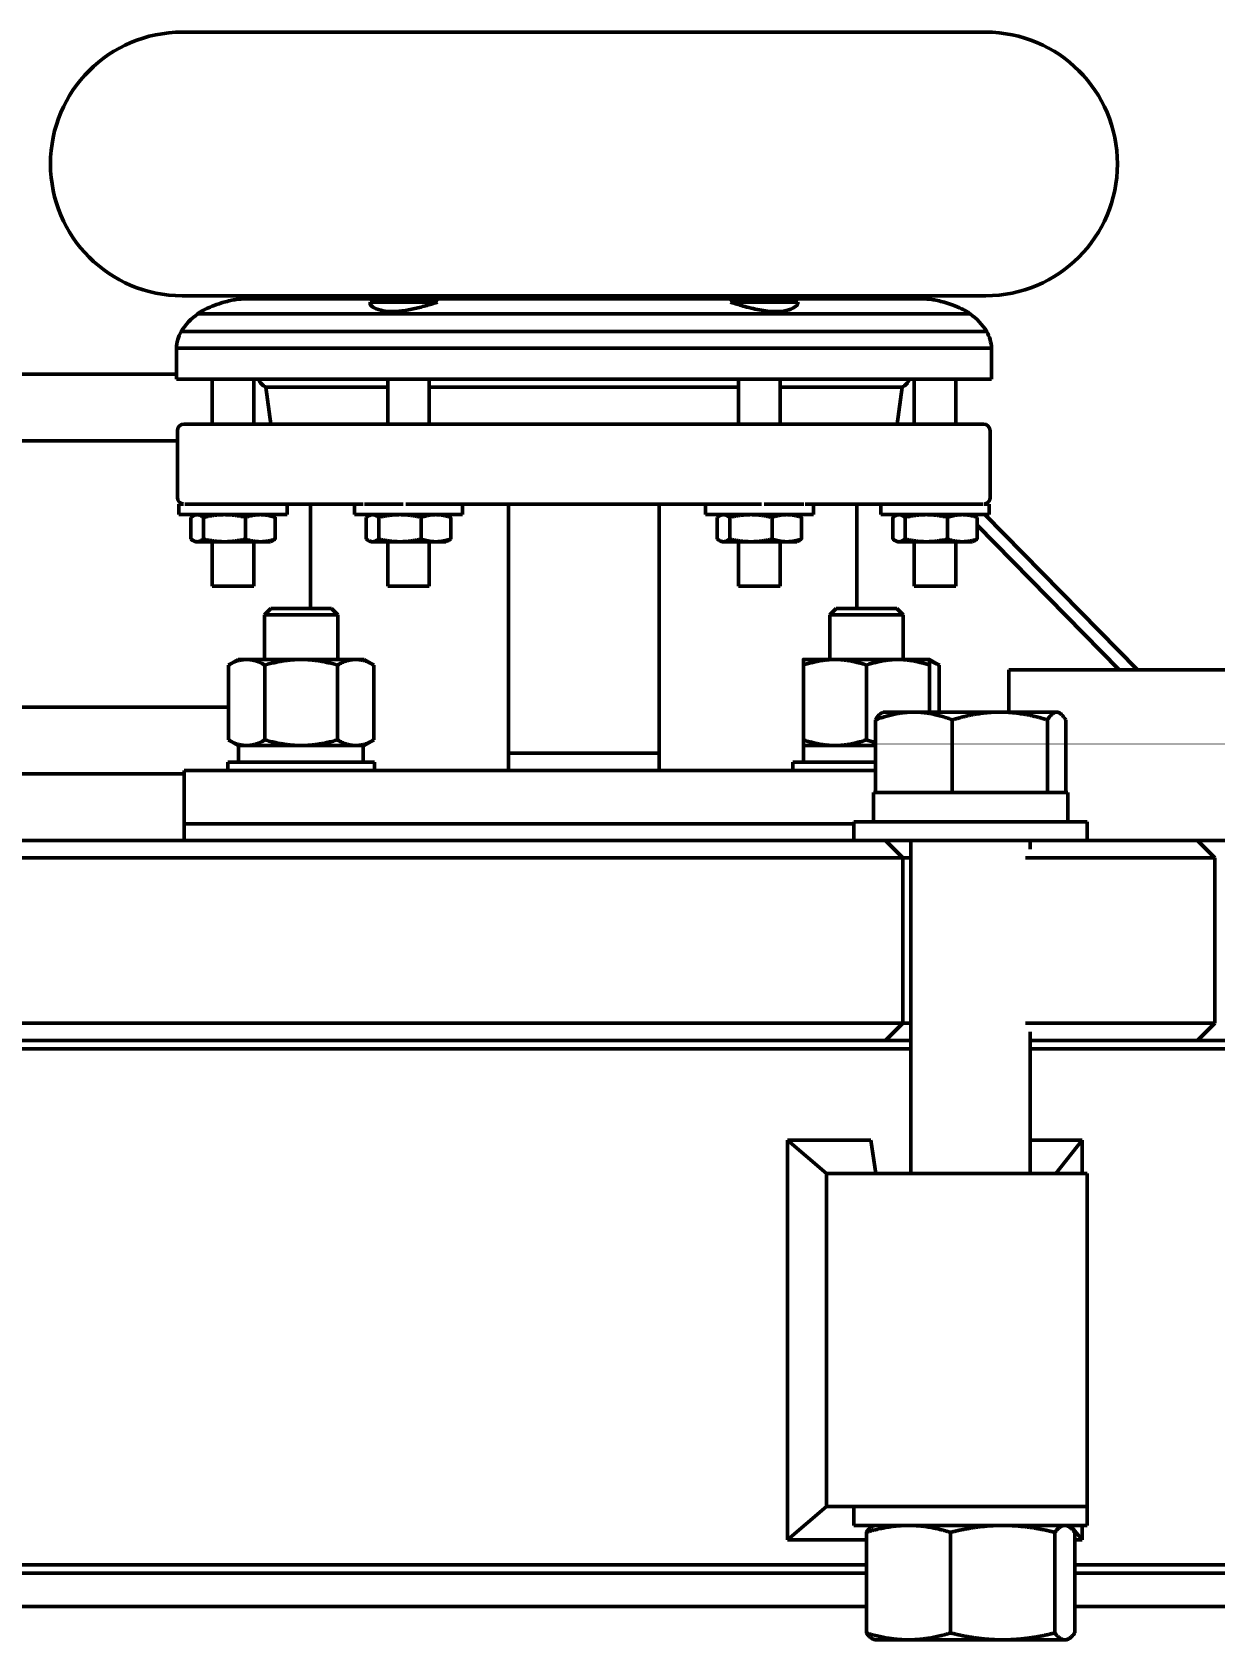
# Model space of a CAD drawing. Header units: inches. Extents: x 15 to 402, y 6 to 258.
# Drawn here: x 78.83 to 87.71, y 116.87 to 128.93 of the extents above; entities that cross this region are included whole.
import ezdxf

# ---------------------------------------------------------------- set-up
doc = ezdxf.new("R2010")
doc.units = ezdxf.units.IN
doc.header["$LTSCALE"] = 12
doc.header["$MEASUREMENT"] = 0
doc.layers.add('Dimension (ANSI)', color=7, linetype='Continuous', lineweight=25)
doc.layers.add('Visible (ANSI)', color=7, linetype='Continuous', lineweight=50)
doc.styles.add('MEMCOR Medium', font='arial.ttf')
doc.dimstyles.new('Default (ANSI)', dxfattribs={"dimscale": 12, "dimtxt": 0.15, "dimasz": 0.098425, "dimexe": 0.125, "dimexo": 0.0625, "dimgap": 0.031496, "dimtad": 0, "dimtih": 1, "dimtoh": 1, "dimdec": 4, "dimrnd": 1e-08, "dimzin": 3, "dimdsep": 46, "dimlunit": 5, "dimtxsty": 'MEMCOR Medium', "dimcen": 0.09, "dimdle": 0.393701, "dimclrd": 256, "dimclre": 256, "dimclrt": 256, "dimadec": 0, "dimazin": 1, "dimtfac": 0.8, "dimtofl": 0, "dimtmove": 0, "dimatfit": 3, "dimfxl": 1, "dimfrac": 1, "dimtolj": 1, "dimtzin": 4, "dimlwd": -1, "dimlwe": -1, "dimarcsym": 0})

# ---------------------------------------------------------------- blocks, each defined once
blk = doc.blocks.new('*D21')
at = {"layer": 'Defpoints', "color": 0, "transparency": 16777216}
for p in [(66.741, 121.495), (99.83, 121.495), (99.83, 113.092)]:
    blk.add_point(p, dxfattribs=at)
at = {"layer": 'Dimension (ANSI)', "transparency": 16777216}
for p, q in [((66.741, 120.745), (66.741, 111.592)), ((99.83, 120.745), (99.83, 111.592)), ((67.923, 113.092), (98.648, 113.092)), ((99.83, 113.092), (101.011, 113.092))]:
    blk.add_line(p, q, dxfattribs=at)
for points in [[(67.923, 113.288), (67.923, 112.895), (66.741, 113.092)], [(98.648, 113.288), (98.648, 112.895), (99.83, 113.092)]]:
    blk.add_solid(points, dxfattribs=at)
at = {"layer": 'Dimension (ANSI)', "transparency": 16777216, "char_height": 1.8, "attachment_point": 5, "style": 'MEMCOR Medium'}
for s, insert in [('\\A1; 33{\\H0.8x;\\S1#16;} in', (107.511, 114.944)), ('\\A1;[840.4 mm]', (107.511, 111.56))]:
    blk.add_mtext(s, dxfattribs=dict(at, insert=insert))

msp = doc.modelspace()

# ---------------------------------------------------------------- linework, layer by layer
at = {"layer": 'Visible (ANSI)'}
for p, q in [((85.98758, 128.93172), (79.95816, 128.93172)), ((85.98758, 126.9537), (79.95816, 126.9537)), ((85.49948, 126.93072), (80.44626, 126.93072)), ((81.36794, 126.90398), (81.8061, 126.90398)), ((81.8061, 126.90398), (81.87386, 126.90398)), ((84.07189, 126.90398), (84.13964, 126.90398)), ((84.13964, 126.90398), (84.57781, 126.90398)), ((85.87085, 126.81737), (80.07489, 126.81737)), ((85.99512, 126.68529), (79.95063, 126.68529)), ((86.03178, 126.55891), (79.91396, 126.55891)), ((79.91396, 126.32822), (79.91396, 126.55891)), ((86.03178, 126.32822), (86.03178, 126.55891)), ((79.91396, 126.36465), (77.50222, 126.36465)), ((86.03178, 126.32822), (79.91396, 126.32822)), ((80.18271, 126.32822), (80.18271, 125.98965)), ((80.49521, 126.32822), (80.49521, 125.98965)), ((81.49967, 126.26639), (80.58592, 126.26639)), ((80.62297, 125.98965), (80.58592, 126.26639)), ((81.49967, 126.32822), (81.49967, 125.98965)), ((81.81217, 126.32822), (81.81217, 125.98965)), ((84.13358, 126.26639), (81.81217, 126.26639)), ((84.13358, 126.32822), (84.13358, 125.98965)), ((84.44608, 126.32822), (84.44608, 125.98965)), ((85.35982, 126.26639), (84.44608, 126.26639)), ((85.32277, 125.98965), (85.35982, 126.26639)), ((85.45053, 126.32822), (85.45053, 125.98965)), ((85.76303, 126.32822), (85.76303, 125.98965)), ((79.97146, 125.98965), (85.97146, 125.98965)), ((77.82212, 125.86465), (79.92146, 125.86465)), ((79.92146, 125.93965), (79.92146, 125.43965)), ((86.02146, 125.93965), (86.02146, 125.43965)), ((79.93296, 125.39022), (79.96855, 125.39022)), ((79.93296, 125.31022), (79.93296, 125.39022)), ((81.31468, 125.38965), (79.97712, 125.38965)), ((80.74496, 125.31022), (80.74496, 125.38965)), ((80.92146, 125.38965), (80.92146, 124.60618)), ((81.24992, 125.31022), (81.24992, 125.38965)), ((81.32573, 125.39022), (81.61679, 125.39022)), ((84.30625, 125.38965), (81.6364, 125.38965)), ((82.06192, 125.31022), (82.06192, 125.38965)), ((82.40646, 125.38965), (82.40646, 123.51965)), ((83.53646, 125.38965), (83.53646, 123.51965)), ((83.88383, 125.31022), (83.88383, 125.38965)), ((84.3255, 125.39022), (84.62245, 125.39022)), ((85.96542, 125.38965), (84.63314, 125.38965)), ((84.69583, 125.31022), (84.69583, 125.38965)), ((85.02146, 125.38965), (85.02146, 124.60618)), ((85.20078, 125.31022), (85.20078, 125.38965)), ((85.97398, 125.39022), (86.01278, 125.39022)), ((86.01278, 125.31022), (86.01278, 125.39022)), ((79.93296, 125.31022), (80.74496, 125.31022)), ((80.02243, 125.12752), (80.02243, 125.28991)), ((80.05746, 125.31022), (80.04482, 125.30432)), ((80.11669, 125.12752), (80.11669, 125.28991)), ((80.43323, 125.12752), (80.43323, 125.28991)), ((80.62046, 125.31022), (80.6331, 125.30432)), ((80.6555, 125.12752), (80.6555, 125.28991)), ((81.24992, 125.31022), (82.06192, 125.31022)), ((81.33938, 125.12752), (81.33938, 125.28991)), ((81.37442, 125.31022), (81.36178, 125.30432)), ((81.43365, 125.12752), (81.43365, 125.28991)), ((81.75018, 125.12752), (81.75018, 125.28991)), ((81.93742, 125.31022), (81.95006, 125.30432)), ((81.97245, 125.12752), (81.97245, 125.28991)), ((83.88383, 125.31022), (84.69583, 125.31022)), ((83.97329, 125.12752), (83.97329, 125.28991)), ((84.00833, 125.31022), (83.99569, 125.30432)), ((84.06756, 125.12752), (84.06756, 125.28991)), ((84.38409, 125.12752), (84.38409, 125.28991)), ((84.57133, 125.31022), (84.58397, 125.30432)), ((84.60636, 125.12752), (84.60636, 125.28991)), ((85.20078, 125.31022), (86.01278, 125.31022)), ((85.29025, 125.12752), (85.29025, 125.28991)), ((85.32528, 125.31022), (85.31264, 125.30432)), ((85.38451, 125.12752), (85.38451, 125.28991)), ((85.70105, 125.12752), (85.70105, 125.28991)), ((85.88828, 125.31022), (85.90092, 125.30432)), ((85.92332, 125.12752), (85.92332, 125.28991)), ((87.12645, 124.1459), (85.98138, 125.31022)), ((85.92332, 125.23117), (86.99065, 124.1459)), ((80.05746, 125.10722), (80.04482, 125.11311)), ((80.05746, 125.10722), (80.06956, 125.10722)), ((80.06956, 125.10722), (80.27496, 125.10722)), ((80.18271, 125.10722), (80.18271, 124.77322)), ((80.27496, 125.10722), (80.54436, 125.10722)), ((80.49521, 125.10722), (80.49521, 124.77322)), ((80.54436, 125.10722), (80.62046, 125.10722)), ((80.62046, 125.10722), (80.6331, 125.11311)), ((81.37442, 125.10722), (81.36178, 125.11311)), ((81.37442, 125.10722), (81.38652, 125.10722)), ((81.38652, 125.10722), (81.59192, 125.10722)), ((81.49967, 125.10722), (81.49967, 124.77322)), ((81.59192, 125.10722), (81.86132, 125.10722)), ((81.81217, 125.10722), (81.81217, 124.77322)), ((81.86132, 125.10722), (81.93742, 125.10722)), ((81.93742, 125.10722), (81.95006, 125.11311)), ((84.00833, 125.10722), (83.99569, 125.11311)), ((84.00833, 125.10722), (84.02042, 125.10722)), ((84.02042, 125.10722), (84.22582, 125.10722)), ((84.13358, 125.10722), (84.13358, 124.77322)), ((84.22582, 125.10722), (84.49523, 125.10722)), ((84.44608, 125.10722), (84.44608, 124.77322)), ((84.49523, 125.10722), (84.57133, 125.10722)), ((84.57133, 125.10722), (84.58397, 125.11311)), ((85.32528, 125.10722), (85.31264, 125.11311)), ((85.32528, 125.10722), (85.33738, 125.10722)), ((85.33738, 125.10722), (85.54278, 125.10722)), ((85.45053, 125.10722), (85.45053, 124.77322)), ((85.54278, 125.10722), (85.81218, 125.10722)), ((85.76303, 125.10722), (85.76303, 124.77322)), ((85.81218, 125.10722), (85.88828, 125.10722)), ((85.88828, 125.10722), (85.90092, 125.11311)), ((80.18271, 124.77322), (80.49521, 124.77322)), ((81.49967, 124.77322), (81.81217, 124.77322)), ((84.13358, 124.77322), (84.44608, 124.77322)), ((85.45053, 124.77322), (85.76303, 124.77322)), ((80.62322, 124.60618), (80.57487, 124.55788)), ((81.12605, 124.55788), (80.57487, 124.55788)), ((80.57487, 124.22331), (80.57487, 124.55788)), ((80.62322, 124.60618), (81.07771, 124.60618)), ((81.07771, 124.60618), (81.12605, 124.55788)), ((81.12605, 124.22331), (81.12605, 124.55788)), ((84.86522, 124.60618), (84.81687, 124.55788)), ((85.36805, 124.55788), (84.81687, 124.55788)), ((84.81687, 124.22331), (84.81687, 124.55788)), ((84.86522, 124.60618), (85.31971, 124.60618)), ((85.31971, 124.60618), (85.36805, 124.55788)), ((85.36805, 124.22331), (85.36805, 124.55788)), ((80.37802, 124.22331), (80.30494, 124.18111)), ((80.30494, 124.18111), (80.30494, 123.61984)), ((80.44132, 124.22331), (80.37802, 124.22331)), ((80.85046, 124.22331), (80.44132, 124.22331)), ((80.5777, 124.18111), (80.5777, 123.61984)), ((81.25961, 124.22331), (80.85046, 124.22331)), ((81.12323, 124.18111), (81.12323, 123.61984)), ((81.3229, 124.22331), (81.25961, 124.22331)), ((81.3229, 124.22331), (81.39599, 124.18111)), ((81.39599, 124.18111), (81.39599, 123.61984)), ((84.85624, 124.22331), (84.62002, 124.22331)), ((84.62002, 124.18111), (84.62002, 123.61984)), ((85.32868, 124.22331), (84.85624, 124.22331)), ((85.09246, 124.18111), (85.09246, 123.61984)), ((85.5649, 124.22331), (85.32868, 124.22331)), ((85.5649, 124.22331), (85.63799, 124.18111)), ((85.5649, 124.18111), (85.5649, 123.82828)), ((85.63799, 124.18111), (85.63799, 123.82828)), ((86.16146, 124.1459), (97.16146, 124.1459)), ((86.16146, 124.1459), (86.16146, 123.82828)), ((80.30494, 123.86465), (77.33472, 123.86465)), ((85.21836, 123.82828), (85.20734, 123.82191)), ((85.44892, 123.82828), (85.21836, 123.82828)), ((86.09408, 123.82828), (85.44892, 123.82828)), ((86.51952, 123.82828), (86.09408, 123.82828)), ((86.53036, 123.82828), (86.51952, 123.82828)), ((86.53036, 123.82828), (86.54139, 123.82191)), ((85.16063, 123.22428), (85.16063, 123.76969)), ((85.73721, 123.22428), (85.73721, 123.76969)), ((86.45095, 123.22428), (86.45095, 123.76969)), ((86.5881, 123.22428), (86.5881, 123.76969)), ((80.37802, 123.57764), (80.30494, 123.61984)), ((80.37802, 123.57764), (80.44132, 123.57764)), ((80.37911, 123.45264), (80.37911, 123.57764)), ((80.44132, 123.57764), (80.85046, 123.57764)), ((80.85046, 123.57764), (81.25961, 123.57764)), ((81.25961, 123.57764), (81.3229, 123.57764)), ((81.31691, 123.45264), (81.31691, 123.57764)), ((81.3229, 123.57764), (81.39599, 123.61984)), ((84.62002, 123.57764), (84.85624, 123.57764)), ((84.62111, 123.45264), (84.62111, 123.57764)), ((84.85624, 123.57764), (85.16063, 123.57764)), ((80.29928, 123.45264), (81.40164, 123.45264)), ((80.29928, 123.38965), (80.29928, 123.45264)), ((81.40164, 123.38965), (81.40164, 123.45264)), ((82.40646, 123.38965), (82.40646, 123.51965)), ((82.40646, 123.51965), (83.53646, 123.51965)), ((83.53646, 123.38965), (83.53646, 123.51965)), ((84.54128, 123.45264), (85.16063, 123.45264)), ((84.54128, 123.38965), (84.54128, 123.45264)), ((78.05518, 123.36465), (79.97146, 123.36465)), ((79.97146, 123.38965), (79.97146, 122.98965)), ((79.97146, 123.38965), (80.97146, 123.38965)), ((80.97146, 123.38965), (84.97146, 123.38965)), ((82.40646, 123.38965), (83.53646, 123.38965)), ((84.97146, 123.38965), (85.16063, 123.38965)), ((85.14486, 123.22427), (86.60386, 123.22427)), ((85.14486, 123.00527), (85.14486, 123.22427)), ((85.44892, 123.22428), (85.16063, 123.22428)), ((85.21836, 123.22428), (85.21836, 123.22427)), ((85.73721, 123.22428), (85.44892, 123.22428)), ((86.09408, 123.22428), (85.73721, 123.22428)), ((86.45095, 123.22428), (86.09408, 123.22428)), ((86.51952, 123.22428), (86.45095, 123.22428)), ((86.5881, 123.22428), (86.51952, 123.22428)), ((86.53036, 123.22428), (86.53036, 123.22427)), ((86.60386, 123.00527), (86.60386, 123.22427)), ((80.97146, 122.98965), (79.97146, 122.98965)), ((79.97146, 122.98965), (80.97146, 122.98965)), ((79.97146, 122.98965), (79.97146, 122.86465)), ((80.97146, 122.98965), (84.97146, 122.98965)), ((84.97146, 122.98965), (80.97146, 122.98965)), ((84.99936, 122.98965), (84.97146, 122.98965)), ((84.97146, 122.98965), (84.99936, 122.98965)), ((86.74936, 123.00527), (84.99936, 123.00527)), ((84.99936, 123.00527), (84.99936, 122.86465)), ((86.74936, 123.00527), (86.74936, 122.86465)), ((77.94858, 122.86465), (83.0775, 122.86465)), ((83.70257, 122.86465), (83.0775, 122.86465)), ((83.88106, 122.86465), (83.70257, 122.86465)), ((83.88106, 122.86465), (84.83465, 122.86465)), ((84.83465, 122.86465), (85.13231, 122.86465)), ((85.13231, 122.86465), (85.23682, 122.86465)), ((85.23682, 122.86465), (85.36682, 122.73465)), ((85.23682, 122.86465), (86.52843, 122.86465)), ((85.42686, 122.86465), (85.42686, 120.36465)), ((86.32186, 122.86465), (86.32186, 122.8001)), ((86.52843, 122.86465), (86.62018, 122.86465)), ((86.62018, 122.86465), (86.91221, 122.86465)), ((86.91221, 122.86465), (87.57746, 122.86465)), ((87.79507, 122.86465), (87.57746, 122.86465)), ((87.57746, 122.86465), (87.70746, 122.73465)), ((83.07846, 122.73465), (77.90322, 122.73465)), ((83.07846, 122.73465), (83.57454, 122.73465)), ((83.57454, 122.73465), (83.75304, 122.73465)), ((84.84911, 122.73465), (83.75304, 122.73465)), ((85.14908, 122.73465), (84.84911, 122.73465)), ((85.36682, 122.73465), (85.14908, 122.73465)), ((85.36682, 122.73465), (85.42686, 122.73465)), ((85.36682, 122.73465), (85.36682, 121.49465)), ((86.28625, 122.73465), (86.34783, 122.73465)), ((86.64851, 122.73465), (86.34783, 122.73465)), ((86.9428, 122.73465), (86.64851, 122.73465)), ((87.70746, 122.73465), (86.9428, 122.73465)), ((87.70746, 122.73465), (87.70746, 121.49465)), ((77.90322, 121.49465), (83.07846, 121.49465)), ((83.57454, 121.49465), (83.07846, 121.49465)), ((83.75304, 121.49465), (83.57454, 121.49465)), ((83.75304, 121.49465), (84.84911, 121.49465)), ((84.84911, 121.49465), (85.14908, 121.49465)), ((85.14908, 121.49465), (85.36682, 121.49465)), ((85.23682, 121.36465), (85.36682, 121.49465)), ((85.42686, 121.49465), (85.36682, 121.49465)), ((86.34783, 121.49465), (86.28625, 121.49465)), ((86.32186, 121.4292), (86.32186, 120.36465)), ((86.34783, 121.49465), (86.64851, 121.49465)), ((86.64851, 121.49465), (86.9428, 121.49465)), ((86.9428, 121.49465), (87.70746, 121.49465)), ((87.57746, 121.36465), (87.70746, 121.49465)), ((85.42686, 121.30215), (75.52216, 121.30215)), ((77.70079, 121.36465), (83.32367, 121.36465)), ((83.32367, 121.36465), (83.70257, 121.36465)), ((83.70257, 121.36465), (83.88106, 121.36465)), ((84.83465, 121.36465), (83.88106, 121.36465)), ((85.13231, 121.36465), (84.83465, 121.36465)), ((85.23682, 121.36465), (85.13231, 121.36465)), ((85.23682, 121.36465), (85.42686, 121.36465)), ((86.32186, 121.36465), (86.47585, 121.36465)), ((94.86827, 121.30215), (86.32186, 121.30215)), ((86.62018, 121.36465), (86.47585, 121.36465)), ((86.91221, 121.36465), (86.62018, 121.36465)), ((87.57746, 121.36465), (86.91221, 121.36465)), ((87.57746, 121.36465), (87.5802, 121.36465)), ((87.5802, 121.36465), (92.52488, 121.36465)), ((84.50035, 120.61426), (84.50035, 117.61503)), ((84.50035, 120.61426), (85.1269, 120.61426)), ((84.50035, 120.61426), (84.79221, 120.36465)), ((85.1269, 120.61426), (85.164, 120.36465)), ((86.32186, 120.61426), (86.71204, 120.61426)), ((86.71204, 120.61426), (86.51305, 120.36465)), ((86.71204, 120.36465), (86.71204, 120.61426)), ((85.01266, 120.36465), (84.79221, 120.36465)), ((84.79221, 120.36465), (84.79221, 117.86465)), ((85.01266, 120.36465), (86.74936, 120.36465)), ((86.74936, 117.86465), (86.74936, 120.36465)), ((84.50035, 117.61503), (84.79221, 117.86465)), ((84.79221, 117.86465), (85.01266, 117.86465)), ((84.99936, 117.72402), (84.99936, 117.86465)), ((86.74936, 117.86465), (85.01266, 117.86465)), ((86.74936, 117.86465), (85.01266, 117.86465)), ((86.74936, 117.72402), (86.74936, 117.86465)), ((84.99936, 117.72402), (86.74936, 117.72402)), ((85.09209, 116.91689), (85.09209, 117.67216)), ((85.14218, 117.71787), (85.1431, 117.72402)), ((85.15536, 117.72402), (85.14328, 117.71839)), ((85.72404, 116.91689), (85.72404, 117.67216)), ((86.50632, 116.91689), (86.50632, 117.67216)), ((86.59336, 117.72402), (86.60545, 117.71839)), ((86.71204, 117.61503), (86.62515, 117.72402)), ((86.65664, 116.91689), (86.65664, 117.67216)), ((86.71204, 117.61503), (86.71204, 117.72402)), ((85.09209, 117.61503), (84.50035, 117.61503)), ((86.71204, 117.61503), (86.65664, 117.61503)), ((75.85266, 117.42715), (85.09209, 117.42715)), ((86.65664, 117.42715), (94.48556, 117.42715)), ((85.09209, 117.36465), (75.85266, 117.36465)), ((94.48556, 117.36465), (86.65664, 117.36465)), ((85.09209, 117.11465), (75.85266, 117.11465)), ((94.48556, 117.11465), (86.65664, 117.11465)), ((85.15536, 116.86502), (85.14328, 116.87066)), ((85.15536, 116.86502), (85.40806, 116.86502)), ((85.40806, 116.86502), (86.11518, 116.86502)), ((86.11518, 116.86502), (86.58148, 116.86502)), ((86.58148, 116.86502), (86.59336, 116.86502)), ((86.59336, 116.86502), (86.60545, 116.87066))]:
    msp.add_line(p, q, dxfattribs=at)
for centre, radius, start, end in [((79.95816, 127.94271), 0.98901, 90, 270), ((85.98758, 127.94271), 0.98901, 270, 90), ((80.48939, 126.45058), 0.50311, 72.616132, 90), ((85.45636, 126.45058), 0.50311, 90, 107.383868), ((80.39779, 126.37916), 0.54432, 123.269325, 126.385096), ((85.54796, 126.37916), 0.54432, 53.614904, 56.730675), ((80.32885, 126.45394), 0.44337, 124.945341, 148.546803), ((85.61689, 126.45394), 0.44337, 31.453197, 55.054659), ((80.20248, 126.54372), 0.28891, 150.65828, 176.984674), ((85.74327, 126.54372), 0.28891, 3.015326, 29.34172), ((80.65263, 126.38662), 0.1375, 205.135481, 240.976088), ((85.29311, 126.38662), 0.1375, 299.023912, 334.864519), ((79.97146, 125.93965), 0.05, 90, 180), ((85.97146, 125.93965), 0.05, 0, 90), ((79.97146, 125.43965), 0.05, 180, 261.359792), ((85.97146, 125.43965), 0.05, 278.640208, 0)]:
    msp.add_arc(centre, radius, start, end, dxfattribs=at)
for centre, start_param, end_param in [((81.70957, 126.22034), 6.00793526, 6.28318531), ((84.23618, 126.22034), 0, 0.27525005)]:
    msp.add_ellipse(centre, major_axis=(0, 0.71038), ratio=0.5, start_param=start_param, end_param=end_param, dxfattribs=at)
for points, knots in [([(80.2537, 126.89977), (80.22651, 126.892), (80.20234, 126.88321), (80.16146, 126.8664), (80.14456, 126.85833), (80.11793, 126.84483), (80.10847, 126.83953), (80.1006, 126.83509), (80.09918, 126.83427), (80.09919, 126.83427)], [-1.751534401, -1.751534401, -1.751534401, -1.751534401, -1.507264199, -1.507264199, -1.265612948, -1.265612948, -1.016038721, -1.016038721, -0.876128166, -0.876128166, -0.876128166, -0.876128166]), ([(80.44626, 126.93072), (80.44626, 126.93072), (80.44626, 126.93072), (80.44619, 126.93072), (80.44606, 126.93072), (80.44506, 126.93072), (80.44312, 126.93072), (80.43622, 126.93064), (80.43058, 126.93055), (80.40842, 126.92971), (80.38696, 126.92826), (80.33643, 126.9212), (80.30443, 126.91489), (80.26892, 126.90398)], [-0.007942405, -0.007942405, -0.007942405, -0.007942405, 0, 0, 0.02655874, 0.02655874, 0.126925063, 0.126925063, 0.258024342, 0.258024342, 0.543806716, 0.543806716, 0.86575056, 0.86575056, 0.86575056, 0.86575056]), ([(81.85941, 126.89977), (81.83264, 126.892), (81.80316, 126.88321), (81.74263, 126.8664), (81.71145, 126.85833), (81.64833, 126.84483), (81.61644, 126.83953), (81.56095, 126.83438), (81.53724, 126.8337), (81.49064, 126.83591), (81.46848, 126.83915), (81.42223, 126.85069), (81.40096, 126.86041), (81.37379, 126.88053), (81.36667, 126.89082), (81.36716, 126.89977)], [-1.7515344, -1.7515344, -1.7515344, -1.7515344, -1.5072642, -1.5072642, -1.26561295, -1.26561295, -1.01603872, -1.01603872, -0.81365919, -0.81365919, -0.59067163, -0.59067163, -0.28203199, -0.28203199, -0.00029653, -0.00029653, -0.00029653, -0.00029653]), ([(81.36794, 126.90398), (81.41275, 126.91489), (81.45641, 126.9212), (81.53507, 126.92826), (81.57331, 126.92971), (81.62767, 126.93055), (81.64456, 126.93064), (81.67362, 126.93072), (81.68583, 126.93072), (81.70073, 126.93072), (81.70381, 126.93072), (81.70776, 126.93072), (81.70867, 126.93072), (81.70957, 126.93072)], [0, 0, 0, 0, 0.36984723, 0.36984723, 0.69815237, 0.69815237, 0.84875847, 0.84875847, 0.96405872, 0.96405872, 0.99456925, 0.99456925, 1.00369343, 1.00369343, 1.00369343, 1.00369343]), ([(81.70957, 126.93072), (81.71047, 126.93072), (81.71137, 126.93072), (81.71526, 126.93072), (81.71821, 126.93072), (81.7321, 126.93072), (81.74237, 126.93072), (81.76453, 126.93064), (81.77578, 126.93055), (81.80799, 126.92971), (81.82475, 126.92826), (81.8529, 126.9212), (81.86456, 126.91489), (81.87386, 126.90398)], [-0.007942405, -0.007942405, -0.007942405, -0.007942405, 0, 0, 0.026558741, 0.026558741, 0.126925064, 0.126925064, 0.258024344, 0.258024344, 0.543806721, 0.543806721, 0.865750562, 0.865750562, 0.865750562, 0.865750562]), ([(84.07189, 126.90398), (84.08119, 126.91489), (84.09285, 126.9212), (84.12099, 126.92826), (84.13776, 126.92971), (84.16996, 126.93055), (84.18121, 126.93064), (84.20338, 126.93072), (84.21364, 126.93072), (84.22754, 126.93072), (84.23049, 126.93072), (84.23438, 126.93072), (84.23527, 126.93072), (84.23618, 126.93072)], [0, 0, 0, 0, 0.36984723, 0.36984723, 0.69815237, 0.69815237, 0.84875847, 0.84875847, 0.96405872, 0.96405872, 0.99456925, 0.99456925, 1.00369343, 1.00369343, 1.00369343, 1.00369343]), ([(84.57859, 126.89977), (84.57902, 126.89177), (84.57337, 126.88269), (84.55113, 126.8642), (84.53316, 126.85486), (84.48552, 126.84012), (84.45523, 126.83524), (84.38504, 126.83354), (84.34598, 126.83706), (84.26382, 126.85104), (84.2213, 126.8615), (84.1474, 126.88177), (84.11528, 126.89137), (84.08633, 126.89977)], [-1.75251203, -1.75251203, -1.75251203, -1.75251203, -1.50091949, -1.50091949, -1.21676475, -1.21676475, -0.90923135, -0.90923135, -0.59084001, -0.59084001, -0.26462762, -0.26462762, 0, 0, 0, 0]), ([(84.23618, 126.93072), (84.23708, 126.93072), (84.23798, 126.93072), (84.24194, 126.93072), (84.24502, 126.93072), (84.25992, 126.93072), (84.27213, 126.93072), (84.30119, 126.93064), (84.31807, 126.93055), (84.37244, 126.92971), (84.41067, 126.92826), (84.48934, 126.9212), (84.533, 126.91489), (84.57781, 126.90398)], [-0.007942405, -0.007942405, -0.007942405, -0.007942405, 0, 0, 0.026558741, 0.026558741, 0.126925064, 0.126925064, 0.258024344, 0.258024344, 0.543806722, 0.543806722, 0.865750564, 0.865750564, 0.865750564, 0.865750564]), ([(85.67682, 126.90398), (85.64131, 126.91489), (85.60932, 126.9212), (85.55879, 126.92826), (85.53732, 126.92971), (85.51516, 126.93055), (85.50952, 126.93064), (85.50263, 126.93072), (85.50069, 126.93072), (85.49968, 126.93072), (85.49955, 126.93072), (85.49949, 126.93072), (85.49948, 126.93072), (85.49948, 126.93072)], [0, 0, 0, 0, 0.36984723, 0.36984723, 0.69815237, 0.69815237, 0.84875846, 0.84875846, 0.96405872, 0.96405872, 0.99456924, 0.99456924, 1.00369343, 1.00369343, 1.00369343, 1.00369343]), ([(85.84656, 126.83427), (85.84656, 126.83427), (85.84628, 126.83443), (85.84368, 126.83591), (85.83807, 126.83915), (85.81656, 126.85069), (85.79766, 126.86041), (85.75065, 126.88053), (85.72335, 126.89082), (85.69204, 126.89977)], [-0.876128166, -0.876128166, -0.876128166, -0.876128166, -0.813659189, -0.813659189, -0.590671631, -0.590671631, -0.282031987, -0.282031987, -0.000296534, -0.000296534, -0.000296534, -0.000296534])]:
    msp.add_open_spline(points, degree=3, knots=knots, dxfattribs=at)
for points in [[(80.26892, 126.90398), (80.26376, 126.9026), (80.25868, 126.9012), (80.2537, 126.89977)], [(81.36716, 126.89977), (81.36724, 126.9012), (81.36749, 126.9026), (81.36794, 126.90398)], [(81.87386, 126.90398), (81.86914, 126.9026), (81.86432, 126.9012), (81.85941, 126.89977)], [(84.08633, 126.89977), (84.08142, 126.9012), (84.07661, 126.9026), (84.07189, 126.90398)], [(84.57781, 126.90398), (84.57825, 126.9026), (84.57851, 126.9012), (84.57859, 126.89977)], [(85.69204, 126.89977), (85.68706, 126.9012), (85.68198, 126.9026), (85.67682, 126.90398)]]:
    msp.add_open_spline(points, degree=3, dxfattribs=at)
for points, weights in [([(80.06956, 125.31022), (80.04769, 125.31022), (80.02243, 125.28991)], [1, 1.0379548493, 1]), ([(80.11669, 125.28991), (80.09144, 125.31022), (80.06956, 125.31022)], [1, 1.0379548493, 1]), ([(80.27496, 125.31022), (80.20151, 125.31022), (80.11669, 125.28991)], [1, 1.0379548493, 1]), ([(80.43323, 125.28991), (80.34841, 125.31022), (80.27496, 125.31022)], [1, 1.0379548493, 1]), ([(80.54436, 125.31022), (80.49279, 125.31022), (80.43323, 125.28991)], [1, 1.0379548493, 1]), ([(80.6555, 125.28991), (80.59594, 125.31022), (80.54436, 125.31022)], [1, 1.0379548493, 1]), ([(80.6331, 125.30432), (80.64374, 125.29936), (80.6555, 125.28991)], [1.01883167313, 1.01731429853, 1]), ([(81.38652, 125.31022), (81.36464, 125.31022), (81.33938, 125.28991)], [1, 1.0379548493, 1]), ([(81.43365, 125.28991), (81.40839, 125.31022), (81.38652, 125.31022)], [1, 1.0379548493, 1]), ([(81.59192, 125.31022), (81.51846, 125.31022), (81.43365, 125.28991)], [1, 1.0379548493, 1]), ([(81.75018, 125.28991), (81.66537, 125.31022), (81.59192, 125.31022)], [1, 1.0379548493, 1]), ([(81.86132, 125.31022), (81.80974, 125.31022), (81.75018, 125.28991)], [1, 1.0379548493, 1]), ([(81.97245, 125.28991), (81.9129, 125.31022), (81.86132, 125.31022)], [1, 1.0379548493, 1]), ([(81.95006, 125.30432), (81.9607, 125.29936), (81.97245, 125.28991)], [1.01883167313, 1.01731429853, 1]), ([(84.02042, 125.31022), (83.99855, 125.31022), (83.97329, 125.28991)], [1, 1.0379548493, 1]), ([(84.06756, 125.28991), (84.0423, 125.31022), (84.02042, 125.31022)], [1, 1.0379548493, 1]), ([(84.22582, 125.31022), (84.15237, 125.31022), (84.06756, 125.28991)], [1, 1.0379548493, 1]), ([(84.38409, 125.28991), (84.29928, 125.31022), (84.22582, 125.31022)], [1, 1.0379548493, 1]), ([(84.49523, 125.31022), (84.44365, 125.31022), (84.38409, 125.28991)], [1, 1.0379548493, 1]), ([(84.60636, 125.28991), (84.54681, 125.31022), (84.49523, 125.31022)], [1, 1.0379548493, 1]), ([(84.58397, 125.30432), (84.59461, 125.29936), (84.60636, 125.28991)], [1.01883167313, 1.01731429853, 1]), ([(85.33738, 125.31022), (85.3155, 125.31022), (85.29025, 125.28991)], [1, 1.0379548493, 1]), ([(85.38451, 125.28991), (85.35925, 125.31022), (85.33738, 125.31022)], [1, 1.0379548493, 1]), ([(85.54278, 125.31022), (85.46933, 125.31022), (85.38451, 125.28991)], [1, 1.0379548493, 1]), ([(85.70105, 125.28991), (85.61623, 125.31022), (85.54278, 125.31022)], [1, 1.0379548493, 1]), ([(85.81218, 125.31022), (85.7606, 125.31022), (85.70105, 125.28991)], [1, 1.0379548493, 1]), ([(85.92332, 125.28991), (85.86376, 125.31022), (85.81218, 125.31022)], [1, 1.0379548493, 1]), ([(85.90092, 125.30432), (85.91156, 125.29936), (85.92332, 125.28991)], [1.01883167313, 1.01731429853, 1]), ([(80.02243, 125.12752), (80.04769, 125.10722), (80.06956, 125.10722)], [1, 1.0379548493, 1]), ([(80.06956, 125.10722), (80.09144, 125.10722), (80.11669, 125.12752)], [1, 1.0379548493, 1]), ([(80.11669, 125.12752), (80.20151, 125.10722), (80.27496, 125.10722)], [1, 1.0379548493, 1]), ([(80.27496, 125.10722), (80.34841, 125.10722), (80.43323, 125.12752)], [1, 1.0379548493, 1]), ([(80.43323, 125.12752), (80.49279, 125.10722), (80.54436, 125.10722)], [1, 1.0379548493, 1]), ([(80.54436, 125.10722), (80.59594, 125.10722), (80.6555, 125.12752)], [1, 1.0379548493, 1]), ([(80.6555, 125.12752), (80.64374, 125.11807), (80.6331, 125.11311)], [1, 1.01731429853, 1.01883167313]), ([(81.33938, 125.12752), (81.36464, 125.10722), (81.38652, 125.10722)], [1, 1.0379548493, 1]), ([(81.38652, 125.10722), (81.40839, 125.10722), (81.43365, 125.12752)], [1, 1.0379548493, 1]), ([(81.43365, 125.12752), (81.51846, 125.10722), (81.59192, 125.10722)], [1, 1.0379548493, 1]), ([(81.59192, 125.10722), (81.66537, 125.10722), (81.75018, 125.12752)], [1, 1.0379548493, 1]), ([(81.75018, 125.12752), (81.80974, 125.10722), (81.86132, 125.10722)], [1, 1.0379548493, 1]), ([(81.86132, 125.10722), (81.9129, 125.10722), (81.97245, 125.12752)], [1, 1.0379548493, 1]), ([(81.97245, 125.12752), (81.9607, 125.11807), (81.95006, 125.11311)], [1, 1.01731429853, 1.01883167313]), ([(83.97329, 125.12752), (83.99855, 125.10722), (84.02042, 125.10722)], [1, 1.0379548493, 1]), ([(84.02042, 125.10722), (84.0423, 125.10722), (84.06756, 125.12752)], [1, 1.0379548493, 1]), ([(84.06756, 125.12752), (84.15237, 125.10722), (84.22582, 125.10722)], [1, 1.0379548493, 1]), ([(84.22582, 125.10722), (84.29928, 125.10722), (84.38409, 125.12752)], [1, 1.0379548493, 1]), ([(84.38409, 125.12752), (84.44365, 125.10722), (84.49523, 125.10722)], [1, 1.0379548493, 1]), ([(84.49523, 125.10722), (84.54681, 125.10722), (84.60636, 125.12752)], [1, 1.0379548493, 1]), ([(84.60636, 125.12752), (84.59461, 125.11807), (84.58397, 125.11311)], [1, 1.01731429853, 1.01883167313]), ([(85.29025, 125.12752), (85.3155, 125.10722), (85.33738, 125.10722)], [1, 1.0379548493, 1]), ([(85.33738, 125.10722), (85.35925, 125.10722), (85.38451, 125.12752)], [1, 1.0379548493, 1]), ([(85.38451, 125.12752), (85.46933, 125.10722), (85.54278, 125.10722)], [1, 1.0379548493, 1]), ([(85.54278, 125.10722), (85.61623, 125.10722), (85.70105, 125.12752)], [1, 1.0379548493, 1]), ([(85.70105, 125.12752), (85.7606, 125.10722), (85.81218, 125.10722)], [1, 1.0379548493, 1]), ([(85.81218, 125.10722), (85.86376, 125.10722), (85.92332, 125.12752)], [1, 1.0379548493, 1]), ([(85.92332, 125.12752), (85.91156, 125.11807), (85.90092, 125.11311)], [1, 1.01731429853, 1.01883167313]), ([(80.44132, 124.22331), (80.37802, 124.22331), (80.30494, 124.18111)], [1, 1.0379548493, 1]), ([(80.5777, 124.18111), (80.50461, 124.22331), (80.44132, 124.22331)], [1, 1.0379548493, 1]), ([(80.85046, 124.22331), (80.72387, 124.22331), (80.5777, 124.18111)], [1, 1.0379548493, 1]), ([(81.12323, 124.18111), (80.97705, 124.22331), (80.85046, 124.22331)], [1, 1.0379548493, 1]), ([(81.25961, 124.22331), (81.19631, 124.22331), (81.12323, 124.18111)], [1, 1.0379548493, 1]), ([(81.39599, 124.18111), (81.3229, 124.22331), (81.25961, 124.22331)], [1, 1.0379548493, 1]), ([(84.62002, 124.18111), (84.62002, 124.22331), (84.62002, 124.22331)], [1, 1.0379548493, 1]), ([(84.85624, 124.22331), (84.74661, 124.22331), (84.62002, 124.18111)], [1, 1.0379548493, 1]), ([(85.09246, 124.18111), (84.96587, 124.22331), (84.85624, 124.22331)], [1, 1.0379548493, 1]), ([(85.32868, 124.22331), (85.21905, 124.22331), (85.09246, 124.18111)], [1, 1.0379548493, 1]), ([(85.5649, 124.18111), (85.43831, 124.22331), (85.32868, 124.22331)], [1, 1.0379548493, 1]), ([(85.5649, 124.22331), (85.5649, 124.22331), (85.5649, 124.18111)], [1, 1.0379548493, 1]), ([(85.63799, 124.18111), (85.59946, 124.20336), (85.5649, 124.21369)], [1, 1.01965956375, 1.01895290532]), ([(85.44892, 123.82828), (85.31513, 123.82828), (85.16063, 123.76969)], [1, 1.0379548493, 1]), ([(85.16063, 123.76969), (85.18547, 123.80929), (85.20734, 123.82191)], [1, 1.02533990081, 1.01684430577]), ([(85.73721, 123.76969), (85.58272, 123.82828), (85.44892, 123.82828)], [1, 1.0379548493, 1]), ([(86.09408, 123.82828), (85.92846, 123.82828), (85.73721, 123.76969)], [1, 1.0379548493, 1]), ([(86.45095, 123.76969), (86.2597, 123.82828), (86.09408, 123.82828)], [1, 1.0379548493, 1]), ([(86.51952, 123.82828), (86.4877, 123.82828), (86.45095, 123.76969)], [1, 1.0379548493, 1]), ([(86.5881, 123.76969), (86.55135, 123.82828), (86.51952, 123.82828)], [1, 1.0379548493, 1]), ([(80.30494, 123.61984), (80.37802, 123.57764), (80.44132, 123.57764)], [1, 1.0379548493, 1]), ([(80.44132, 123.57764), (80.50461, 123.57764), (80.5777, 123.61984)], [1, 1.0379548493, 1]), ([(80.5777, 123.61984), (80.72387, 123.57764), (80.85046, 123.57764)], [1, 1.0379548493, 1]), ([(80.85046, 123.57764), (80.97705, 123.57764), (81.12323, 123.61984)], [1, 1.0379548493, 1]), ([(81.12323, 123.61984), (81.19631, 123.57764), (81.25961, 123.57764)], [1, 1.0379548493, 1]), ([(81.25961, 123.57764), (81.3229, 123.57764), (81.39599, 123.61984)], [1, 1.0379548493, 1]), ([(84.62002, 123.61984), (84.74661, 123.57764), (84.85624, 123.57764)], [1, 1.0379548493, 1]), ([(84.62002, 123.57764), (84.62002, 123.57764), (84.62002, 123.61984)], [1, 1.0379548493, 1]), ([(84.85624, 123.57764), (84.96587, 123.57764), (85.09246, 123.61984)], [1, 1.0379548493, 1]), ([(85.09246, 123.61984), (85.12767, 123.6081), (85.16063, 123.59975)], [1, 1.01027409276, 1.01498594597]), ([(85.40806, 117.72402), (85.26142, 117.72402), (85.09209, 117.67216)], [1, 1.0379548493, 1]), ([(85.09209, 117.67216), (85.11931, 117.70721), (85.14328, 117.71839)], [1, 1.02533990081, 1.01684430577]), ([(85.72404, 117.67216), (85.55471, 117.72402), (85.40806, 117.72402)], [1, 1.0379548493, 1]), ([(86.11518, 117.72402), (85.93365, 117.72402), (85.72404, 117.67216)], [1, 1.0379548493, 1]), ([(86.50632, 117.67216), (86.29671, 117.72402), (86.11518, 117.72402)], [1, 1.0379548493, 1]), ([(86.58148, 117.72402), (86.5466, 117.72402), (86.50632, 117.67216)], [1, 1.0379548493, 1]), ([(86.65664, 117.67216), (86.61636, 117.72402), (86.58148, 117.72402)], [1, 1.0379548493, 1]), ([(85.14328, 116.87066), (85.11931, 116.88184), (85.09209, 116.91689)], [1.01684430577, 1.02533990081, 1]), ([(85.09209, 116.91689), (85.26142, 116.86502), (85.40806, 116.86502)], [1, 1.0379548493, 1]), ([(85.40806, 116.86502), (85.55471, 116.86502), (85.72404, 116.91689)], [1, 1.0379548493, 1]), ([(85.72404, 116.91689), (85.93365, 116.86502), (86.11518, 116.86502)], [1, 1.0379548493, 1]), ([(86.11518, 116.86502), (86.29671, 116.86502), (86.50632, 116.91689)], [1, 1.0379548493, 1]), ([(86.50632, 116.91689), (86.5466, 116.86502), (86.58148, 116.86502)], [1, 1.0379548493, 1]), ([(86.58148, 116.86502), (86.61636, 116.86502), (86.65664, 116.91689)], [1, 1.0379548493, 1])]:
    msp.add_rational_spline(points, weights, degree=2, dxfattribs=at)

# ---------------------------------------------------------------- dimensions: what is measured, and where the dimension line sits
at = {"layer": 'Dimension (ANSI)'}
dim = msp.add_linear_dim(base=(99.82954, 113.09157), p1=(66.74145, 121.49465), p2=(99.82954, 121.49465), angle=180, text=' <> in\\X[840.4 mm]', dimstyle='Default (ANSI)', override={"dimgap": 0.031496, "dimtih": 0, "dimtoh": 0, "dimdec": 4, "dimpost": '', "dimtol": 0, "dimlim": 0, "dimtp": 0, "dimtm": 0, "dimtdec": 2, "dimatfit": 2}, dxfattribs=at)
dim.commit()
dim.dimension.update_dxf_attribs({"geometry": '*D21', "text_midpoint": (107.51056, 113.09157), "dimtype": 160})

doc.saveas('drawing.dxf')
